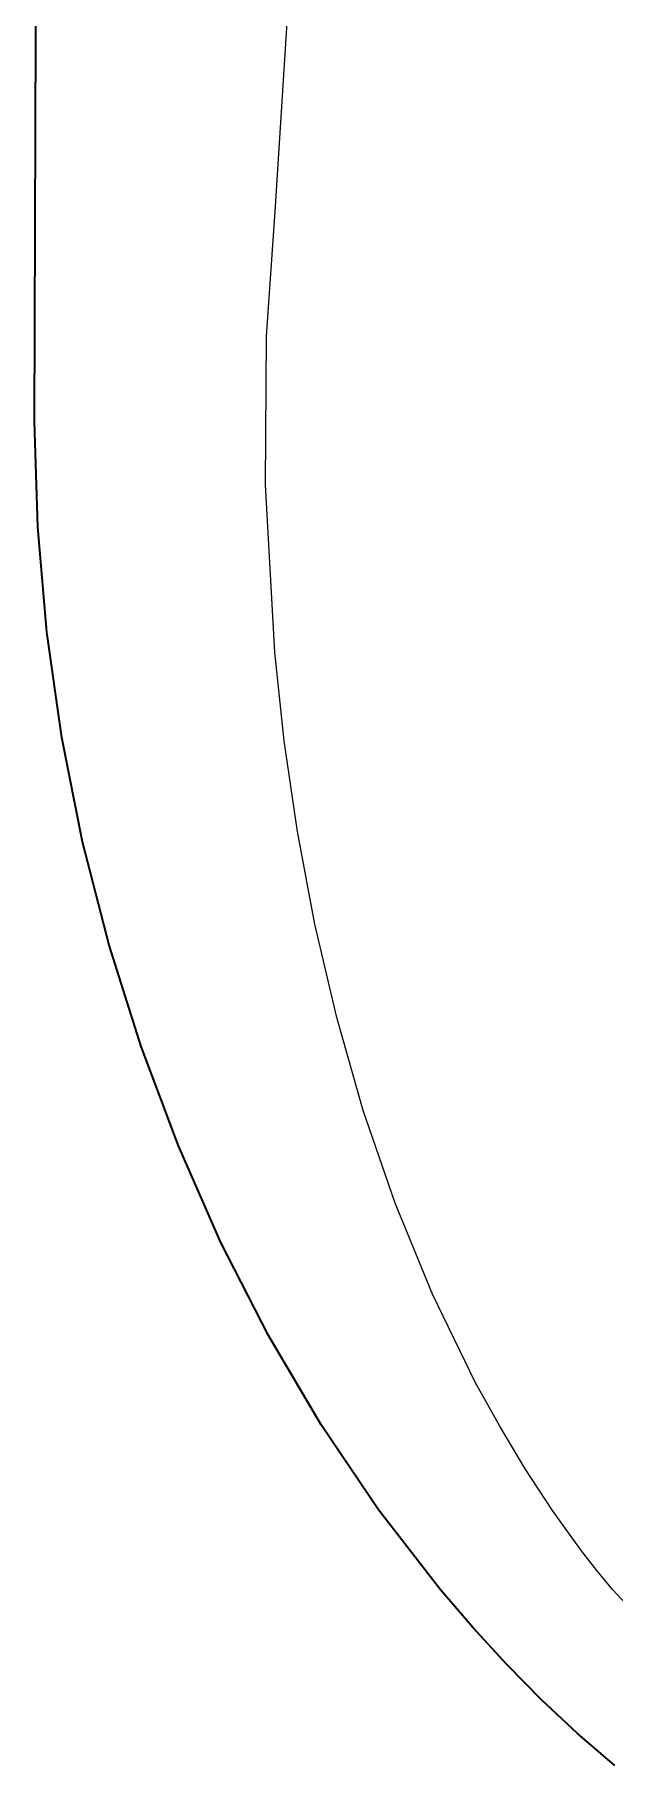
# Model space of a CAD drawing. Header units: millimetres. Extents: x 0 to 1842, y -1115 to 1018.
# Drawn here: x 1286.7 to 1322.5, y 401.9 to 509 of the extents above; entities that cross this region are included whole.
import ezdxf

# ---------------------------------------------------------------- set-up
doc = ezdxf.new("R2010")
doc.units = ezdxf.units.MM
doc.layers.add('Blocks', color=7, linetype='Continuous')
doc.layers.add('Blocks$Inner', color=7, linetype='Continuous', lineweight=25, true_color=0x007f00)
doc.layers.add('Blocks$Outline', color=7, linetype='Continuous', lineweight=35, true_color=0xff3f3f)

# ---------------------------------------------------------------- blocks, each defined once
blk = doc.blocks.new('Oxford High Office Chair Side')
at = {"layer": 'Blocks$Inner'}
for points in [[(260.87, 401.92), (258.58, 403.9), (256.35, 405.98), (254.2, 408.16), (252.11, 410.43), (250.09, 412.78), (246.26, 417.74), (242.71, 422.99), (239.47, 428.52), (236.52, 434.28), (233.89, 440.25), (231.59, 446.39), (229.61, 452.67), (227.97, 459.06), (226.69, 465.52), (225.76, 472.03), (225.19, 478.55), (225, 485.05), (225.17, 539.12)], [(262.86, 410.51), (260.75, 412.78), (259.77, 413.97), (258.82, 415.19), (257.03, 417.7), (255.34, 420.27), (253.76, 422.9), (252.27, 425.58), (249.6, 431.08), (247.29, 436.71), (245.32, 442.43), (243.68, 448.2), (242.33, 453.97), (241.26, 459.69), (240.44, 465.31), (239.85, 470.79), (239.28, 481.14), (239.34, 490.35), (239.87, 498.06), (242.64, 541.58)]]:
    blk.add_lwpolyline(points, dxfattribs=at)
at = {"layer": 'Blocks$Outline'}
blk.add_lwpolyline([(260.87, 401.92), (258.58, 403.9), (256.35, 405.98), (254.2, 408.16), (252.11, 410.43), (250.09, 412.78), (246.26, 417.74), (242.71, 422.99), (239.47, 428.52), (236.52, 434.28), (233.89, 440.25), (231.59, 446.39), (229.61, 452.67), (227.97, 459.06), (226.69, 465.52), (225.76, 472.03), (225.19, 478.55), (225, 485.05), (225.17, 539.12)], dxfattribs=at)

msp = doc.modelspace()

# ---------------------------------------------------------------- block references
at = {"layer": 'Blocks'}
msp.add_blockref('Oxford High Office Chair Side', (1061.69, 0), dxfattribs=at)

doc.saveas('drawing.dxf')
